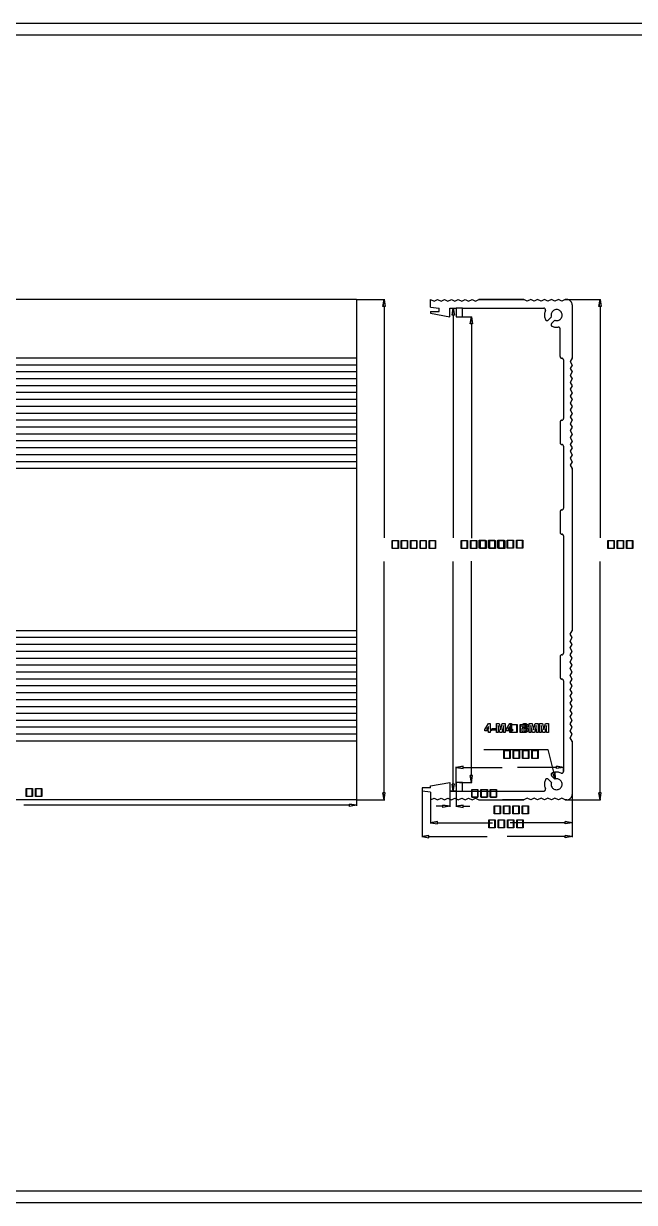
# Model space of a CAD drawing. Extents: x 0 to 27, y 0 to 13.2.
# Drawn here: x 6.7 to 13.53, y 0 to 13.18 of the extents above; entities that cross this region are included whole.
import ezdxf

# ---------------------------------------------------------------- set-up
doc = ezdxf.new("R2010")
doc.units = 0
doc.header["$MEASUREMENT"] = 0
doc.linetypes.add('AUSGEZOGEN', pattern=[0])
doc.layers.get('0').update_dxf_attribs({"linetype": 'AUSGEZOGEN'})

msp = doc.modelspace()

# ---------------------------------------------------------------- linework, layer by layer
for points in [[(0, 0), (26.986, 0), (26.986, 0), (26.986, 13.181), (26.986, 13.181), (0, 13.181), (0, 0)], [(0.268, 0.129), (26.718, 0.129), (26.718, 0.129), (26.718, 13.051), (26.718, 13.051), (0.268, 13.051), (0.268, 13.051), (0.268, 0.129)], [(10.418, 10.095), (2.704, 10.095)], [(10.418, 10.095), (10.418, 4.502)], [(10.42, 10.095), (10.735, 10.095)], [(10.715, 10.018), (10.728, 10.095), (10.715, 10.018), (10.728, 10.095), (10.728, 10.095), (10.715, 10.018), (10.728, 10.095), (10.741, 10.018), (10.715, 10.018)], [(10.728, 10.018), (10.728, 7.432)], [(11.248, 10.01), (11.248, 10.095)], [(11.248, 10.095), (11.287, 10.076), (11.287, 10.076), (11.326, 10.095), (11.326, 10.095), (11.364, 10.076)], [(11.364, 10.076), (11.403, 10.095), (11.403, 10.095), (11.441, 10.076)], [(11.403, 10.095), (11.441, 10.076), (11.441, 10.076), (11.48, 10.095)], [(11.48, 10.095), (11.518, 10.076)], [(11.518, 10.076), (11.557, 10.095), (11.557, 10.095), (11.596, 10.076)], [(11.557, 10.095), (11.596, 10.076), (11.596, 10.076), (11.634, 10.095)], [(11.634, 10.095), (11.673, 10.076)], [(11.673, 10.076), (11.711, 10.095), (11.711, 10.095), (11.75, 10.076)], [(11.711, 10.095), (11.75, 10.076), (11.75, 10.076), (11.788, 10.095)], [(11.788, 10.095), (12.29, 10.095)], [(12.29, 10.095), (11.788, 10.095)], [(11.788, 10.095), (12.29, 10.095)], [(12.367, 10.095), (12.328, 10.076), (12.328, 10.076), (12.29, 10.095)], [(12.521, 10.095), (12.483, 10.076), (12.483, 10.076), (12.444, 10.095), (12.444, 10.095), (12.406, 10.076), (12.406, 10.076), (12.367, 10.095), (12.367, 10.095), (12.328, 10.076)], [(12.676, 10.095), (12.637, 10.076), (12.637, 10.076), (12.598, 10.095), (12.598, 10.095), (12.56, 10.076), (12.56, 10.076), (12.521, 10.095), (12.521, 10.095), (12.483, 10.076)], [(12.753, 10.095), (12.714, 10.076), (12.714, 10.076), (12.676, 10.095), (12.676, 10.095), (12.637, 10.076)], [(12.753, 10.095), (12.772, 10.095)], [(12.772, 10.095), (12.753, 10.095)], [(12.753, 10.095), (12.772, 10.095)], [(12.765, 10.095), (13.149, 10.095)], [(12.83, 10.037), (12.829, 10.046), (12.827, 10.055), (12.823, 10.064), (12.819, 10.071), (12.813, 10.078), (12.806, 10.084), (12.799, 10.088), (12.79, 10.092), (12.781, 10.094), (12.772, 10.095)], [(12.83, 10.037), (12.83, 9.439)], [(13.13, 10.018), (13.143, 10.095), (13.13, 10.018), (13.143, 10.095), (13.143, 10.095), (13.13, 10.018), (13.143, 10.095), (13.155, 10.018), (13.13, 10.018)], [(13.143, 10.018), (13.143, 7.432)], [(11.248, 10.01), (11.345, 9.998)], [(11.248, 9.96), (11.345, 9.96), (11.345, 9.96), (11.345, 9.998)], [(11.248, 9.96), (11.248, 9.941), (11.248, 9.941), (11.463, 9.902)], [(11.463, 9.998), (11.533, 9.998)], [(11.463, 9.902), (11.463, 9.998)], [(11.488, 9.921), (11.501, 9.998), (11.488, 9.921), (11.501, 9.998), (11.501, 9.998), (11.488, 9.921), (11.501, 9.998), (11.514, 9.921), (11.488, 9.921)], [(11.5, 9.998), (11.508, 9.998)], [(11.501, 9.921), (11.501, 7.432)], [(11.533, 9.902), (11.603, 9.902), (11.603, 9.902), (11.603, 9.998), (11.603, 9.998), (11.533, 9.998), (11.533, 9.998), (11.533, 9.902)], [(11.57, 9.902), (11.71, 9.902)], [(11.603, 9.998), (12.513, 9.998)], [(11.691, 9.825), (11.704, 9.902), (11.691, 9.825), (11.704, 9.902), (11.704, 9.902), (11.691, 9.825), (11.704, 9.902), (11.716, 9.825), (11.691, 9.825)], [(12.531, 9.972), (12.532, 9.975), (12.532, 9.978), (12.532, 9.981), (12.532, 9.984), (12.531, 9.987), (12.53, 9.989), (12.528, 9.992), (12.526, 9.994), (12.523, 9.996), (12.52, 9.997), (12.52, 9.997), (12.52, 9.997), (12.519, 9.997), (12.518, 9.998), (12.518, 9.998), (12.517, 9.998), (12.516, 9.998), (12.515, 9.998), (12.515, 9.998), (12.514, 9.998), (12.513, 9.998)], [(12.531, 9.972), (12.528, 9.962), (12.525, 9.952), (12.523, 9.942), (12.522, 9.932), (12.521, 9.922), (12.522, 9.912), (12.523, 9.902), (12.525, 9.892), (12.527, 9.882), (12.531, 9.872)], [(12.598, 9.901), (12.562, 9.865)], [(12.636, 9.863), (12.646, 9.86), (12.656, 9.86), (12.665, 9.86), (12.674, 9.862), (12.683, 9.866), (12.691, 9.871), (12.699, 9.877), (12.705, 9.884), (12.711, 9.892), (12.715, 9.901), (12.715, 9.901), (12.717, 9.911), (12.718, 9.921), (12.717, 9.93), (12.715, 9.939), (12.712, 9.948), (12.707, 9.956), (12.701, 9.964), (12.694, 9.97), (12.686, 9.976), (12.676, 9.98), (12.676, 9.98), (12.667, 9.982), (12.657, 9.983), (12.647, 9.982), (12.638, 9.98), (12.629, 9.977), (12.621, 9.972), (12.614, 9.966), (12.607, 9.959), (12.602, 9.951), (12.598, 9.941), (12.598, 9.941), (12.597, 9.937), (12.596, 9.933), (12.595, 9.929), (12.595, 9.925), (12.595, 9.921), (12.595, 9.917), (12.595, 9.913), (12.596, 9.909), (12.597, 9.905), (12.598, 9.901)], [(11.704, 9.825), (11.704, 7.427)], [(12.531, 9.872), (12.532, 9.869), (12.534, 9.867), (12.536, 9.864), (12.538, 9.863), (12.541, 9.861), (12.544, 9.86), (12.547, 9.86), (12.55, 9.86), (12.553, 9.86), (12.556, 9.861), (12.556, 9.861), (12.556, 9.861), (12.557, 9.862), (12.558, 9.862), (12.558, 9.862), (12.559, 9.863), (12.56, 9.863), (12.56, 9.864), (12.561, 9.864), (12.562, 9.865), (12.562, 9.865)], [(12.6, 9.827), (12.598, 9.825), (12.597, 9.822), (12.596, 9.819), (12.595, 9.816), (12.595, 9.814), (12.595, 9.811), (12.596, 9.808), (12.597, 9.805), (12.598, 9.802), (12.6, 9.8), (12.6, 9.8), (12.601, 9.799), (12.601, 9.799), (12.602, 9.798), (12.603, 9.798), (12.603, 9.797), (12.604, 9.797), (12.605, 9.797), (12.605, 9.796), (12.606, 9.796), (12.607, 9.796)], [(12.636, 9.863), (12.6, 9.827)], [(12.607, 9.796), (12.613, 9.793), (12.62, 9.791), (12.626, 9.79), (12.633, 9.788), (12.639, 9.787), (12.646, 9.787), (12.653, 9.786), (12.66, 9.786), (12.666, 9.787), (12.673, 9.787)], [(12.695, 9.768), (12.695, 9.771), (12.694, 9.774), (12.693, 9.777), (12.691, 9.78), (12.689, 9.782), (12.687, 9.784), (12.684, 9.785), (12.682, 9.786), (12.679, 9.787), (12.676, 9.787), (12.676, 9.787), (12.675, 9.787), (12.675, 9.787), (12.675, 9.787), (12.675, 9.787), (12.674, 9.787), (12.674, 9.787), (12.674, 9.787), (12.674, 9.787), (12.673, 9.787), (12.673, 9.787)], [(12.695, 9.458), (12.695, 9.768)], [(10.418, 9.439), (2.704, 9.439)], [(10.418, 9.362), (2.704, 9.362)], [(12.695, 9.458), (12.695, 9.455), (12.696, 9.452), (12.697, 9.45), (12.699, 9.447), (12.7, 9.445), (12.703, 9.443), (12.705, 9.441), (12.708, 9.44), (12.711, 9.439), (12.714, 9.439)], [(12.733, 9.42), (12.733, 9.423), (12.732, 9.426), (12.731, 9.429), (12.73, 9.431), (12.728, 9.433), (12.725, 9.435), (12.723, 9.437), (12.72, 9.438), (12.717, 9.439), (12.714, 9.439)], [(12.714, 9.439), (12.714, 9.439)], [(12.733, 9.42), (12.733, 8.764)], [(12.83, 9.439), (12.81, 9.401), (12.81, 9.401), (12.83, 9.362), (12.83, 9.362), (12.81, 9.323), (12.81, 9.323), (12.83, 9.285), (12.83, 9.285), (12.81, 9.246), (12.81, 9.246), (12.83, 9.208), (12.83, 9.208), (12.81, 9.169), (12.81, 9.169), (12.83, 9.131), (12.83, 9.131), (12.81, 9.092), (12.81, 9.092), (12.83, 9.053), (12.83, 9.053), (12.81, 9.015), (12.81, 9.015), (12.83, 8.976), (12.83, 8.976), (12.81, 8.938), (12.81, 8.938), (12.83, 8.899)], [(12.824, 9.439), (12.83, 9.439)], [(12.824, 9.362), (12.83, 9.362)], [(10.418, 9.285), (2.704, 9.285)], [(12.824, 9.285), (12.83, 9.285)], [(10.418, 9.208), (2.704, 9.208)], [(10.418, 9.131), (2.704, 9.131)], [(12.824, 9.208), (12.83, 9.208)], [(12.824, 9.131), (12.83, 9.131)], [(10.418, 9.054), (2.704, 9.054)], [(10.418, 8.977), (2.704, 8.977)], [(12.824, 9.054), (12.83, 9.054)], [(12.824, 8.977), (12.83, 8.977)], [(10.418, 8.899), (2.704, 8.899)], [(12.83, 8.899), (12.81, 8.861), (12.81, 8.861), (12.83, 8.822), (12.83, 8.822), (12.81, 8.783), (12.81, 8.783), (12.83, 8.745), (12.83, 8.745), (12.81, 8.706), (12.81, 8.706), (12.83, 8.668), (12.83, 8.668), (12.81, 8.629), (12.81, 8.629), (12.83, 8.591), (12.83, 8.591), (12.81, 8.552), (12.81, 8.552), (12.83, 8.513), (12.83, 8.513), (12.81, 8.475), (12.81, 8.475), (12.83, 8.436), (12.83, 8.436), (12.81, 8.398), (12.81, 8.398), (12.83, 8.359), (12.83, 8.359), (12.81, 8.321), (12.81, 8.321), (12.83, 8.282), (12.83, 8.282), (12.81, 8.243), (12.81, 8.243), (12.83, 8.205)], [(12.824, 8.899), (12.83, 8.899)], [(10.418, 8.822), (2.704, 8.822)], [(10.418, 8.745), (2.704, 8.745)], [(12.714, 8.745), (12.711, 8.745), (12.708, 8.744), (12.705, 8.743), (12.703, 8.741), (12.7, 8.739), (12.699, 8.737), (12.697, 8.734), (12.696, 8.732), (12.695, 8.729), (12.695, 8.726)], [(12.695, 8.726), (12.695, 8.494)], [(12.714, 8.745), (12.717, 8.745), (12.72, 8.746), (12.723, 8.747), (12.725, 8.749), (12.728, 8.751), (12.73, 8.753), (12.731, 8.755), (12.732, 8.758), (12.733, 8.761), (12.733, 8.764)], [(12.714, 8.745), (12.714, 8.745)], [(12.824, 8.822), (12.83, 8.822)], [(12.824, 8.745), (12.829, 8.745)], [(10.418, 8.669), (2.704, 8.669)], [(10.418, 8.591), (2.704, 8.591)], [(12.824, 8.669), (12.829, 8.669)], [(12.824, 8.591), (12.83, 8.591)], [(10.418, 8.514), (2.704, 8.514)], [(10.418, 8.437), (2.704, 8.437)], [(12.695, 8.494), (12.695, 8.491), (12.696, 8.488), (12.697, 8.485), (12.699, 8.483), (12.7, 8.481), (12.703, 8.479), (12.705, 8.477), (12.708, 8.476), (12.711, 8.475), (12.714, 8.475)], [(12.733, 8.456), (12.733, 8.459), (12.732, 8.462), (12.731, 8.464), (12.73, 8.467), (12.728, 8.469), (12.725, 8.471), (12.723, 8.473), (12.72, 8.474), (12.717, 8.475), (12.714, 8.475)], [(12.714, 8.475), (12.714, 8.475)], [(12.733, 8.456), (12.733, 7.761)], [(12.824, 8.514), (12.83, 8.514)], [(12.824, 8.437), (12.83, 8.437)], [(10.418, 8.359), (2.704, 8.359)], [(12.824, 8.359), (12.83, 8.359)], [(10.418, 8.282), (2.704, 8.282)], [(10.418, 8.205), (2.704, 8.205)], [(12.824, 8.282), (12.83, 8.282)], [(12.824, 8.205), (12.83, 8.205)], [(12.83, 8.205), (12.83, 6.392)], [(12.714, 7.742), (12.711, 7.742), (12.708, 7.741), (12.705, 7.74), (12.703, 7.738), (12.7, 7.736), (12.699, 7.734), (12.697, 7.732), (12.696, 7.729), (12.695, 7.726), (12.695, 7.723)], [(12.695, 7.723), (12.695, 7.491)], [(12.714, 7.742), (12.717, 7.742), (12.72, 7.743), (12.723, 7.744), (12.725, 7.746), (12.728, 7.748), (12.73, 7.75), (12.731, 7.752), (12.732, 7.755), (12.733, 7.758), (12.733, 7.761)], [(12.714, 7.742), (12.714, 7.742)], [(10.816, 7.312), (10.816, 7.4), (10.816, 7.4), (10.887, 7.4), (10.887, 7.4), (10.887, 7.312), (10.887, 7.312), (10.816, 7.312)], [(10.819, 7.315), (10.884, 7.315), (10.884, 7.315), (10.884, 7.397), (10.884, 7.397), (10.819, 7.397), (10.819, 7.397), (10.819, 7.315)], [(10.92, 7.312), (10.92, 7.4), (10.92, 7.4), (10.991, 7.4), (10.991, 7.4), (10.991, 7.312), (10.991, 7.312), (10.92, 7.312)], [(10.923, 7.315), (10.988, 7.315), (10.988, 7.315), (10.988, 7.397), (10.988, 7.397), (10.923, 7.397), (10.923, 7.397), (10.923, 7.315)], [(11.024, 7.312), (11.024, 7.4), (11.024, 7.4), (11.095, 7.4), (11.095, 7.4), (11.095, 7.312), (11.095, 7.312), (11.024, 7.312)], [(11.027, 7.315), (11.092, 7.315), (11.092, 7.315), (11.092, 7.397), (11.092, 7.397), (11.027, 7.397), (11.027, 7.397), (11.027, 7.315)], [(11.129, 7.312), (11.129, 7.4), (11.129, 7.4), (11.199, 7.4), (11.199, 7.4), (11.199, 7.312), (11.199, 7.312), (11.129, 7.312)], [(11.131, 7.315), (11.197, 7.315), (11.197, 7.315), (11.197, 7.397), (11.197, 7.397), (11.131, 7.397), (11.131, 7.397), (11.131, 7.315)], [(11.233, 7.312), (11.233, 7.4), (11.233, 7.4), (11.304, 7.4), (11.304, 7.4), (11.304, 7.312), (11.304, 7.312), (11.233, 7.312)], [(11.236, 7.315), (11.301, 7.315), (11.301, 7.315), (11.301, 7.397), (11.301, 7.397), (11.236, 7.397), (11.236, 7.397), (11.236, 7.315)], [(11.589, 7.312), (11.589, 7.4), (11.589, 7.4), (11.66, 7.4), (11.66, 7.4), (11.66, 7.312), (11.66, 7.312), (11.589, 7.312)], [(11.592, 7.315), (11.658, 7.315), (11.658, 7.315), (11.658, 7.397), (11.658, 7.397), (11.592, 7.397), (11.592, 7.397), (11.592, 7.315)], [(11.694, 7.312), (11.694, 7.4), (11.694, 7.4), (11.764, 7.4), (11.764, 7.4), (11.764, 7.312), (11.764, 7.312), (11.694, 7.312)], [(11.696, 7.315), (11.762, 7.315), (11.762, 7.315), (11.762, 7.397), (11.762, 7.397), (11.696, 7.397), (11.696, 7.397), (11.696, 7.315)], [(11.792, 7.317), (11.792, 7.405), (11.792, 7.405), (11.863, 7.405), (11.863, 7.405), (11.863, 7.317), (11.863, 7.317), (11.792, 7.317)], [(11.795, 7.32), (11.86, 7.32), (11.86, 7.32), (11.86, 7.402), (11.86, 7.402), (11.795, 7.402), (11.795, 7.402), (11.795, 7.32)], [(11.798, 7.312), (11.798, 7.4), (11.798, 7.4), (11.869, 7.4), (11.869, 7.4), (11.869, 7.312), (11.869, 7.312), (11.798, 7.312)], [(11.801, 7.315), (11.866, 7.315), (11.866, 7.315), (11.866, 7.397), (11.866, 7.397), (11.801, 7.397), (11.801, 7.397), (11.801, 7.315)], [(11.896, 7.317), (11.896, 7.405), (11.896, 7.405), (11.967, 7.405), (11.967, 7.405), (11.967, 7.317), (11.967, 7.317), (11.896, 7.317)], [(11.899, 7.32), (11.964, 7.32), (11.964, 7.32), (11.964, 7.402), (11.964, 7.402), (11.899, 7.402), (11.899, 7.402), (11.899, 7.32)], [(11.902, 7.312), (11.902, 7.4), (11.902, 7.4), (11.973, 7.4), (11.973, 7.4), (11.973, 7.312), (11.973, 7.312), (11.902, 7.312)], [(11.905, 7.315), (11.97, 7.315), (11.97, 7.315), (11.97, 7.397), (11.97, 7.397), (11.905, 7.397), (11.905, 7.397), (11.905, 7.315)], [(12, 7.317), (12, 7.405), (12, 7.405), (12.071, 7.405), (12.071, 7.405), (12.071, 7.317), (12.071, 7.317), (12, 7.317)], [(12.003, 7.32), (12.068, 7.32), (12.068, 7.32), (12.068, 7.402), (12.068, 7.402), (12.003, 7.402), (12.003, 7.402), (12.003, 7.32)], [(12.006, 7.312), (12.006, 7.4), (12.006, 7.4), (12.077, 7.4), (12.077, 7.4), (12.077, 7.312), (12.077, 7.312), (12.006, 7.312)], [(12.009, 7.315), (12.074, 7.315), (12.074, 7.315), (12.074, 7.397), (12.074, 7.397), (12.009, 7.397), (12.009, 7.397), (12.009, 7.315)], [(12.104, 7.317), (12.104, 7.405), (12.104, 7.405), (12.175, 7.405), (12.175, 7.405), (12.175, 7.317), (12.175, 7.317), (12.104, 7.317)], [(12.107, 7.32), (12.172, 7.32), (12.172, 7.32), (12.172, 7.402), (12.172, 7.402), (12.107, 7.402), (12.107, 7.402), (12.107, 7.32)], [(12.209, 7.317), (12.209, 7.405), (12.209, 7.405), (12.279, 7.405), (12.279, 7.405), (12.279, 7.317), (12.279, 7.317), (12.209, 7.317)], [(12.211, 7.32), (12.277, 7.32), (12.277, 7.32), (12.277, 7.402), (12.277, 7.402), (12.211, 7.402), (12.211, 7.402), (12.211, 7.32)], [(12.695, 7.491), (12.695, 7.488), (12.696, 7.485), (12.697, 7.483), (12.699, 7.48), (12.7, 7.478), (12.703, 7.476), (12.705, 7.474), (12.708, 7.473), (12.711, 7.472), (12.714, 7.472)], [(12.733, 7.453), (12.733, 7.456), (12.732, 7.459), (12.731, 7.462), (12.73, 7.464), (12.728, 7.466), (12.725, 7.468), (12.723, 7.47), (12.72, 7.471), (12.717, 7.472), (12.714, 7.472)], [(12.714, 7.472), (12.714, 7.472)], [(12.733, 7.453), (12.733, 6.141)], [(13.231, 7.312), (13.231, 7.4), (13.231, 7.4), (13.302, 7.4), (13.302, 7.4), (13.302, 7.312), (13.302, 7.312), (13.231, 7.312)], [(13.234, 7.315), (13.299, 7.315), (13.299, 7.315), (13.299, 7.397), (13.299, 7.397), (13.234, 7.397), (13.234, 7.397), (13.234, 7.315)], [(13.335, 7.312), (13.335, 7.4), (13.335, 7.4), (13.406, 7.4), (13.406, 7.4), (13.406, 7.312), (13.406, 7.312), (13.335, 7.312)], [(13.338, 7.315), (13.403, 7.315), (13.403, 7.315), (13.403, 7.397), (13.403, 7.397), (13.338, 7.397), (13.338, 7.397), (13.338, 7.315)], [(13.439, 7.312), (13.439, 7.4), (13.439, 7.4), (13.51, 7.4), (13.51, 7.4), (13.51, 7.312), (13.51, 7.312), (13.439, 7.312)], [(13.442, 7.315), (13.507, 7.315), (13.507, 7.315), (13.507, 7.397), (13.507, 7.397), (13.442, 7.397), (13.442, 7.397), (13.442, 7.315)], [(10.728, 4.579), (10.728, 7.165)], [(11.501, 4.676), (11.501, 7.165)], [(11.704, 4.772), (11.704, 7.17)], [(13.143, 4.579), (13.143, 7.165)], [(10.418, 6.392), (2.704, 6.392)], [(12.83, 5.698), (12.81, 5.736), (12.81, 5.736), (12.83, 5.775), (12.83, 5.775), (12.81, 5.814), (12.81, 5.814), (12.83, 5.852), (12.83, 5.852), (12.81, 5.891), (12.81, 5.891), (12.83, 5.929), (12.83, 5.929), (12.81, 5.968), (12.81, 5.968), (12.83, 6.006), (12.83, 6.006), (12.81, 6.045), (12.81, 6.045), (12.83, 6.084), (12.83, 6.084), (12.81, 6.122), (12.81, 6.122), (12.83, 6.161), (12.83, 6.161), (12.81, 6.199), (12.81, 6.199), (12.83, 6.238), (12.83, 6.238), (12.81, 6.276), (12.81, 6.276), (12.83, 6.315), (12.83, 6.315), (12.81, 6.354), (12.81, 6.354), (12.83, 6.392)], [(12.824, 6.392), (12.83, 6.392)], [(10.418, 6.315), (2.704, 6.315)], [(10.418, 6.238), (2.704, 6.238)], [(12.824, 6.315), (12.83, 6.315)], [(12.824, 6.238), (12.83, 6.238)], [(10.418, 6.16), (2.704, 6.16)], [(10.418, 6.083), (2.704, 6.083)], [(12.714, 6.122), (12.711, 6.122), (12.708, 6.121), (12.705, 6.12), (12.703, 6.118), (12.7, 6.116), (12.699, 6.114), (12.697, 6.112), (12.696, 6.109), (12.695, 6.106), (12.695, 6.103)], [(12.695, 6.103), (12.695, 5.871)], [(12.714, 6.122), (12.717, 6.122), (12.72, 6.123), (12.723, 6.124), (12.725, 6.126), (12.728, 6.128), (12.73, 6.13), (12.731, 6.133), (12.732, 6.135), (12.733, 6.138), (12.733, 6.141)], [(12.714, 6.122), (12.714, 6.122)], [(12.824, 6.16), (12.83, 6.16)], [(12.824, 6.083), (12.83, 6.083)], [(10.418, 6.006), (2.704, 6.006)], [(12.824, 6.006), (12.83, 6.006)], [(10.418, 5.928), (2.704, 5.928)], [(10.418, 5.852), (2.704, 5.852)], [(12.695, 5.871), (12.695, 5.868), (12.696, 5.865), (12.697, 5.863), (12.699, 5.86), (12.7, 5.858), (12.703, 5.856), (12.705, 5.854), (12.708, 5.853), (12.711, 5.852), (12.714, 5.852)], [(12.733, 5.833), (12.733, 5.836), (12.732, 5.839), (12.731, 5.842), (12.73, 5.844), (12.728, 5.846), (12.725, 5.848), (12.723, 5.85), (12.72, 5.851), (12.717, 5.852), (12.714, 5.852)], [(12.714, 5.852), (12.714, 5.852)], [(12.733, 5.833), (12.733, 4.819)], [(12.824, 5.928), (12.829, 5.928)], [(12.824, 5.852), (12.829, 5.852)], [(10.418, 5.775), (2.704, 5.775)], [(10.418, 5.698), (2.704, 5.698)], [(12.83, 5.158), (12.81, 5.196), (12.81, 5.196), (12.83, 5.235), (12.83, 5.235), (12.81, 5.274), (12.81, 5.274), (12.83, 5.312), (12.83, 5.312), (12.81, 5.351), (12.81, 5.351), (12.83, 5.389), (12.83, 5.389), (12.81, 5.428), (12.81, 5.428), (12.83, 5.466), (12.83, 5.466), (12.81, 5.505), (12.81, 5.505), (12.83, 5.544), (12.83, 5.544), (12.81, 5.582), (12.81, 5.582), (12.83, 5.621), (12.83, 5.621), (12.81, 5.659), (12.81, 5.659), (12.83, 5.698)], [(12.824, 5.775), (12.83, 5.775)], [(12.824, 5.698), (12.83, 5.698)], [(10.418, 5.62), (2.704, 5.62)], [(10.418, 5.543), (2.704, 5.543)], [(12.824, 5.62), (12.83, 5.62)], [(12.824, 5.543), (12.83, 5.543)], [(10.418, 5.466), (2.704, 5.466)], [(12.824, 5.466), (12.83, 5.466)], [(10.418, 5.389), (2.704, 5.389)], [(10.418, 5.312), (2.704, 5.312)], [(11.894, 5.255), (11.894, 5.274), (11.894, 5.274), (11.854, 5.274), (11.854, 5.274), (11.854, 5.289), (11.854, 5.289), (11.896, 5.353), (11.896, 5.353), (11.914, 5.353), (11.914, 5.353), (11.914, 5.291), (11.914, 5.291), (11.926, 5.291), (11.926, 5.291), (11.926, 5.274), (11.926, 5.274), (11.914, 5.274), (11.914, 5.274), (11.914, 5.255), (11.914, 5.255), (11.894, 5.255)], [(11.894, 5.291), (11.894, 5.323), (11.894, 5.323), (11.872, 5.291), (11.872, 5.291), (11.894, 5.291)], [(11.936, 5.281), (11.936, 5.298), (11.936, 5.298), (11.973, 5.298), (11.973, 5.298), (11.973, 5.281), (11.973, 5.281), (11.936, 5.281)], [(11.983, 5.255), (11.983, 5.355), (11.983, 5.355), (12.015, 5.355), (12.015, 5.355), (12.032, 5.285), (12.032, 5.285), (12.048, 5.355), (12.048, 5.355), (12.082, 5.355), (12.082, 5.355), (12.082, 5.255), (12.082, 5.255), (12.062, 5.255), (12.062, 5.255), (12.061, 5.332), (12.061, 5.332), (12.043, 5.255), (12.043, 5.255), (12.021, 5.255), (12.021, 5.255), (12.002, 5.332), (12.002, 5.332), (12.002, 5.255), (12.002, 5.255), (11.983, 5.255)], [(12.133, 5.255), (12.133, 5.274), (12.133, 5.274), (12.093, 5.274), (12.093, 5.274), (12.093, 5.289), (12.093, 5.289), (12.134, 5.353), (12.134, 5.353), (12.152, 5.353), (12.152, 5.353), (12.152, 5.291), (12.152, 5.291), (12.165, 5.291), (12.165, 5.291), (12.165, 5.274), (12.165, 5.274), (12.152, 5.274), (12.152, 5.274), (12.152, 5.255), (12.152, 5.255), (12.133, 5.255)], [(12.133, 5.291), (12.133, 5.323), (12.133, 5.323), (12.111, 5.291), (12.111, 5.291), (12.133, 5.291)], [(12.143, 5.255), (12.143, 5.342), (12.143, 5.342), (12.214, 5.342), (12.214, 5.342), (12.214, 5.255), (12.214, 5.255), (12.143, 5.255)], [(12.146, 5.257), (12.211, 5.257), (12.211, 5.257), (12.211, 5.339), (12.211, 5.339), (12.146, 5.339), (12.146, 5.339), (12.146, 5.257)], [(12.248, 5.255), (12.248, 5.342), (12.248, 5.342), (12.318, 5.342), (12.318, 5.342), (12.318, 5.255), (12.318, 5.255), (12.248, 5.255)], [(12.25, 5.257), (12.316, 5.257), (12.316, 5.257), (12.316, 5.339), (12.316, 5.339), (12.25, 5.339), (12.25, 5.339), (12.25, 5.257)], [(12.287, 5.307), (12.286, 5.308), (12.286, 5.308), (12.285, 5.309), (12.285, 5.309), (12.284, 5.309), (12.284, 5.309), (12.283, 5.31), (12.283, 5.31), (12.282, 5.31), (12.282, 5.31), (12.281, 5.311), (12.281, 5.311), (12.28, 5.311), (12.28, 5.311), (12.279, 5.312), (12.279, 5.312), (12.279, 5.313), (12.279, 5.313), (12.278, 5.313), (12.278, 5.313), (12.277, 5.314), (12.277, 5.314), (12.277, 5.315), (12.277, 5.315), (12.276, 5.315), (12.276, 5.315), (12.275, 5.316), (12.275, 5.316), (12.275, 5.316), (12.275, 5.316), (12.274, 5.317), (12.274, 5.317), (12.274, 5.318), (12.274, 5.318), (12.274, 5.318), (12.274, 5.318), (12.273, 5.319), (12.273, 5.319), (12.273, 5.319), (12.273, 5.319), (12.273, 5.32), (12.273, 5.32), (12.273, 5.321), (12.273, 5.321), (12.272, 5.321), (12.272, 5.321), (12.272, 5.322), (12.272, 5.322), (12.272, 5.323), (12.272, 5.323), (12.272, 5.323), (12.272, 5.323), (12.272, 5.324), (12.272, 5.324), (12.272, 5.325), (12.272, 5.325), (12.272, 5.326), (12.272, 5.326), (12.272, 5.327), (12.272, 5.327), (12.271, 5.327), (12.271, 5.327), (12.271, 5.328), (12.271, 5.328), (12.271, 5.33), (12.271, 5.33), (12.272, 5.331), (12.272, 5.331), (12.272, 5.332), (12.272, 5.332), (12.272, 5.334), (12.272, 5.334), (12.272, 5.335), (12.272, 5.335), (12.272, 5.336), (12.272, 5.336), (12.273, 5.337), (12.273, 5.337), (12.273, 5.338), (12.273, 5.338), (12.274, 5.339), (12.274, 5.339), (12.274, 5.341), (12.274, 5.341), (12.275, 5.342), (12.275, 5.342), (12.275, 5.343), (12.275, 5.343), (12.276, 5.344), (12.276, 5.344), (12.277, 5.345), (12.277, 5.345), (12.278, 5.345), (12.278, 5.345), (12.278, 5.346), (12.278, 5.346), (12.279, 5.347), (12.279, 5.347), (12.281, 5.348), (12.281, 5.348), (12.282, 5.349), (12.282, 5.349), (12.283, 5.35), (12.283, 5.35), (12.284, 5.351), (12.284, 5.351), (12.286, 5.351), (12.286, 5.351), (12.287, 5.352), (12.287, 5.352), (12.288, 5.353), (12.288, 5.353), (12.29, 5.353), (12.29, 5.353), (12.292, 5.354), (12.292, 5.354), (12.293, 5.354), (12.293, 5.354), (12.295, 5.354), (12.295, 5.354), (12.297, 5.354), (12.297, 5.354), (12.298, 5.355), (12.298, 5.355), (12.3, 5.355), (12.3, 5.355), (12.302, 5.355), (12.302, 5.355), (12.304, 5.355), (12.304, 5.355), (12.306, 5.355), (12.306, 5.355), (12.308, 5.354), (12.308, 5.354), (12.309, 5.354), (12.309, 5.354), (12.311, 5.354), (12.311, 5.354), (12.313, 5.354), (12.313, 5.354), (12.314, 5.353), (12.314, 5.353), (12.316, 5.353), (12.316, 5.353), (12.317, 5.352), (12.317, 5.352), (12.318, 5.351), (12.318, 5.351), (12.32, 5.351), (12.32, 5.351), (12.321, 5.35), (12.321, 5.35), (12.322, 5.349), (12.322, 5.349), (12.323, 5.348), (12.323, 5.348), (12.325, 5.347), (12.325, 5.347), (12.326, 5.346), (12.326, 5.346), (12.327, 5.345), (12.327, 5.345), (12.328, 5.345), (12.328, 5.345), (12.328, 5.344), (12.328, 5.344), (12.329, 5.343), (12.329, 5.343), (12.33, 5.342), (12.33, 5.342), (12.331, 5.341), (12.331, 5.341), (12.331, 5.339), (12.331, 5.339), (12.332, 5.338), (12.332, 5.338), (12.332, 5.337), (12.332, 5.337), (12.333, 5.336), (12.333, 5.336), (12.333, 5.335), (12.333, 5.335), (12.333, 5.334), (12.333, 5.334), (12.334, 5.332), (12.334, 5.332), (12.334, 5.331), (12.334, 5.331), (12.334, 5.33), (12.334, 5.33), (12.334, 5.328), (12.334, 5.328), (12.334, 5.327), (12.334, 5.327), (12.334, 5.327), (12.334, 5.327), (12.334, 5.326), (12.334, 5.326), (12.334, 5.325), (12.334, 5.325), (12.334, 5.324), (12.334, 5.324), (12.333, 5.323), (12.333, 5.323), (12.333, 5.322), (12.333, 5.322), (12.333, 5.322), (12.333, 5.322), (12.333, 5.321), (12.333, 5.321), (12.332, 5.32), (12.332, 5.32), (12.332, 5.319), (12.332, 5.319), (12.332, 5.319), (12.332, 5.319), (12.331, 5.318), (12.331, 5.318), (12.331, 5.317), (12.331, 5.317), (12.33, 5.316), (12.33, 5.316), (12.33, 5.316), (12.33, 5.316), (12.329, 5.315), (12.329, 5.315), (12.329, 5.314), (12.329, 5.314), (12.328, 5.314), (12.328, 5.314), (12.327, 5.313), (12.327, 5.313), (12.327, 5.313), (12.327, 5.313), (12.326, 5.312), (12.326, 5.312), (12.325, 5.311), (12.325, 5.311), (12.325, 5.311), (12.325, 5.311), (12.324, 5.31), (12.324, 5.31), (12.323, 5.31), (12.323, 5.31), (12.322, 5.309), (12.322, 5.309), (12.321, 5.309), (12.321, 5.309), (12.32, 5.309), (12.32, 5.309), (12.319, 5.308), (12.319, 5.308), (12.318, 5.308), (12.318, 5.308), (12.317, 5.307), (12.317, 5.307), (12.318, 5.307), (12.318, 5.307), (12.319, 5.307), (12.319, 5.307), (12.32, 5.306), (12.32, 5.306), (12.321, 5.306), (12.321, 5.306), (12.322, 5.305), (12.322, 5.305), (12.323, 5.305), (12.323, 5.305), (12.324, 5.304), (12.324, 5.304), (12.325, 5.304), (12.325, 5.304), (12.325, 5.303), (12.325, 5.303), (12.326, 5.302), (12.326, 5.302), (12.327, 5.302), (12.327, 5.302), (12.327, 5.301), (12.327, 5.301), (12.328, 5.3), (12.328, 5.3), (12.329, 5.299), (12.329, 5.299), (12.329, 5.299), (12.329, 5.299), (12.33, 5.298), (12.33, 5.298), (12.33, 5.297), (12.33, 5.297), (12.331, 5.296), (12.331, 5.296), (12.332, 5.296), (12.332, 5.296), (12.332, 5.295), (12.332, 5.295), (12.333, 5.294), (12.333, 5.294), (12.333, 5.293), (12.333, 5.293), (12.334, 5.292), (12.334, 5.292), (12.334, 5.291), (12.334, 5.291), (12.334, 5.291), (12.334, 5.291), (12.335, 5.29), (12.335, 5.29), (12.335, 5.289), (12.335, 5.289), (12.335, 5.288), (12.335, 5.288), (12.335, 5.287), (12.335, 5.287), (12.335, 5.286), (12.335, 5.286), (12.335, 5.285), (12.335, 5.285), (12.335, 5.284), (12.335, 5.284), (12.335, 5.282), (12.335, 5.282), (12.335, 5.28), (12.335, 5.28), (12.335, 5.279), (12.335, 5.279), (12.335, 5.277), (12.335, 5.277), (12.334, 5.276), (12.334, 5.276), (12.334, 5.274), (12.334, 5.274), (12.333, 5.273), (12.333, 5.273), (12.333, 5.271), (12.333, 5.271), (12.332, 5.27), (12.332, 5.27), (12.332, 5.269), (12.332, 5.269), (12.331, 5.267), (12.331, 5.267), (12.33, 5.266), (12.33, 5.266), (12.329, 5.265), (12.329, 5.265), (12.328, 5.264), (12.328, 5.264), (12.327, 5.263), (12.327, 5.263), (12.326, 5.262), (12.326, 5.262), (12.325, 5.261), (12.325, 5.261), (12.323, 5.26), (12.323, 5.26), (12.322, 5.259), (12.322, 5.259), (12.321, 5.258), (12.321, 5.258), (12.32, 5.257), (12.32, 5.257), (12.318, 5.257), (12.318, 5.257), (12.317, 5.256), (12.317, 5.256), (12.316, 5.255), (12.316, 5.255), (12.314, 5.255), (12.314, 5.255), (12.313, 5.254), (12.313, 5.254), (12.311, 5.254), (12.311, 5.254), (12.309, 5.254), (12.309, 5.254), (12.308, 5.254), (12.308, 5.254), (12.306, 5.253), (12.306, 5.253), (12.304, 5.253), (12.304, 5.253), (12.302, 5.253), (12.302, 5.253), (12.3, 5.253), (12.3, 5.253), (12.299, 5.253), (12.299, 5.253), (12.297, 5.254), (12.297, 5.254), (12.296, 5.254), (12.296, 5.254), (12.294, 5.254), (12.294, 5.254), (12.293, 5.254), (12.293, 5.254), (12.292, 5.255), (12.292, 5.255), (12.29, 5.255), (12.29, 5.255), (12.289, 5.256), (12.289, 5.256), (12.287, 5.256), (12.287, 5.256), (12.286, 5.257), (12.286, 5.257), (12.285, 5.257), (12.285, 5.257), (12.284, 5.258), (12.284, 5.258), (12.282, 5.259), (12.282, 5.259), (12.281, 5.259), (12.281, 5.259), (12.28, 5.26), (12.28, 5.26), (12.279, 5.261), (12.279, 5.261), (12.278, 5.262), (12.278, 5.262), (12.276, 5.264), (12.276, 5.264), (12.276, 5.265), (12.276, 5.265), (12.275, 5.266), (12.275, 5.266), (12.274, 5.267), (12.274, 5.267), (12.273, 5.269), (12.273, 5.269), (12.273, 5.27), (12.273, 5.27), (12.272, 5.271), (12.272, 5.271), (12.271, 5.273), (12.271, 5.273), (12.271, 5.274), (12.271, 5.274), (12.271, 5.276), (12.271, 5.276), (12.27, 5.277), (12.27, 5.277), (12.27, 5.279), (12.27, 5.279), (12.27, 5.281), (12.27, 5.281), (12.27, 5.282), (12.27, 5.282), (12.27, 5.284), (12.27, 5.284), (12.27, 5.285), (12.27, 5.285), (12.27, 5.286), (12.27, 5.286), (12.27, 5.287), (12.27, 5.287), (12.27, 5.288), (12.27, 5.288), (12.27, 5.289), (12.27, 5.289), (12.271, 5.289), (12.271, 5.289), (12.271, 5.29), (12.271, 5.29), (12.271, 5.291), (12.271, 5.291), (12.271, 5.292), (12.271, 5.292), (12.271, 5.293), (12.271, 5.293), (12.272, 5.294), (12.272, 5.294), (12.272, 5.295), (12.272, 5.295), (12.272, 5.296), (12.272, 5.296), (12.273, 5.297), (12.273, 5.297), (12.273, 5.298), (12.273, 5.298), (12.273, 5.299), (12.273, 5.299), (12.274, 5.299), (12.274, 5.299), (12.275, 5.3), (12.275, 5.3), (12.275, 5.301), (12.275, 5.301), (12.276, 5.302), (12.276, 5.302), (12.277, 5.302), (12.277, 5.302), (12.278, 5.303), (12.278, 5.303), (12.278, 5.304), (12.278, 5.304), (12.279, 5.304), (12.279, 5.304), (12.28, 5.305), (12.28, 5.305), (12.281, 5.305), (12.281, 5.305), (12.282, 5.306), (12.282, 5.306), (12.283, 5.306), (12.283, 5.306), (12.284, 5.307), (12.284, 5.307), (12.286, 5.307), (12.286, 5.307), (12.287, 5.307), (12.287, 5.307), (12.287, 5.307)], [(12.29, 5.285), (12.29, 5.284), (12.29, 5.284), (12.29, 5.283), (12.29, 5.283), (12.29, 5.282), (12.29, 5.282), (12.29, 5.281), (12.29, 5.281), (12.29, 5.28), (12.29, 5.28), (12.29, 5.28), (12.29, 5.28), (12.29, 5.279), (12.29, 5.279), (12.29, 5.278), (12.29, 5.278), (12.29, 5.277), (12.29, 5.277), (12.291, 5.276), (12.291, 5.276), (12.291, 5.276), (12.291, 5.276), (12.291, 5.275), (12.291, 5.275), (12.291, 5.274), (12.291, 5.274), (12.292, 5.274), (12.292, 5.274), (12.292, 5.273), (12.292, 5.273), (12.292, 5.273), (12.292, 5.273), (12.293, 5.272), (12.293, 5.272), (12.293, 5.272), (12.293, 5.272), (12.294, 5.271), (12.294, 5.271), (12.294, 5.271), (12.294, 5.271), (12.295, 5.271), (12.295, 5.271), (12.296, 5.27), (12.296, 5.27), (12.296, 5.27), (12.296, 5.27), (12.297, 5.27), (12.297, 5.27), (12.297, 5.269), (12.297, 5.269), (12.298, 5.269), (12.298, 5.269), (12.299, 5.269), (12.299, 5.269), (12.299, 5.269), (12.299, 5.269), (12.3, 5.269), (12.3, 5.269), (12.301, 5.269), (12.301, 5.269), (12.301, 5.269), (12.301, 5.269), (12.302, 5.269), (12.302, 5.269), (12.303, 5.269), (12.303, 5.269), (12.303, 5.269), (12.303, 5.269), (12.304, 5.269), (12.304, 5.269), (12.305, 5.269), (12.305, 5.269), (12.305, 5.269), (12.305, 5.269), (12.306, 5.269), (12.306, 5.269), (12.307, 5.269), (12.307, 5.269), (12.307, 5.27), (12.307, 5.27), (12.308, 5.27), (12.308, 5.27), (12.308, 5.27), (12.308, 5.27), (12.309, 5.271), (12.309, 5.271), (12.31, 5.271), (12.31, 5.271), (12.31, 5.271), (12.31, 5.271), (12.311, 5.272), (12.311, 5.272), (12.311, 5.272), (12.311, 5.272), (12.312, 5.273), (12.312, 5.273), (12.312, 5.273), (12.312, 5.273), (12.313, 5.274), (12.313, 5.274), (12.313, 5.274), (12.313, 5.274), (12.314, 5.275), (12.314, 5.275), (12.314, 5.276), (12.314, 5.276), (12.314, 5.276), (12.314, 5.276), (12.315, 5.277), (12.315, 5.277), (12.315, 5.278), (12.315, 5.278), (12.315, 5.278), (12.315, 5.278), (12.315, 5.279), (12.315, 5.279), (12.316, 5.28), (12.316, 5.28), (12.316, 5.281), (12.316, 5.281), (12.316, 5.281), (12.316, 5.281), (12.316, 5.282), (12.316, 5.282), (12.316, 5.283), (12.316, 5.283), (12.316, 5.284), (12.316, 5.284), (12.316, 5.285), (12.316, 5.285), (12.316, 5.286), (12.316, 5.286), (12.316, 5.286), (12.316, 5.286), (12.316, 5.287), (12.316, 5.287), (12.316, 5.288), (12.316, 5.288), (12.315, 5.289), (12.315, 5.289), (12.315, 5.289), (12.315, 5.289), (12.315, 5.29), (12.315, 5.29), (12.315, 5.291), (12.315, 5.291), (12.314, 5.291), (12.314, 5.291), (12.314, 5.292), (12.314, 5.292), (12.314, 5.293), (12.314, 5.293), (12.313, 5.293), (12.313, 5.293), (12.313, 5.294), (12.313, 5.294), (12.312, 5.294), (12.312, 5.294), (12.312, 5.295), (12.312, 5.295), (12.311, 5.296), (12.311, 5.296), (12.311, 5.296), (12.311, 5.296), (12.31, 5.297), (12.31, 5.297), (12.31, 5.297), (12.31, 5.297), (12.309, 5.298), (12.309, 5.298), (12.308, 5.298), (12.308, 5.298), (12.308, 5.299), (12.308, 5.299), (12.307, 5.299), (12.307, 5.299), (12.307, 5.299), (12.307, 5.299), (12.306, 5.3), (12.306, 5.3), (12.305, 5.3), (12.305, 5.3), (12.305, 5.3), (12.305, 5.3), (12.304, 5.3), (12.304, 5.3), (12.303, 5.3), (12.303, 5.3), (12.303, 5.301), (12.303, 5.301), (12.302, 5.301), (12.302, 5.301), (12.301, 5.301), (12.301, 5.301), (12.3, 5.3), (12.3, 5.3), (12.3, 5.3), (12.3, 5.3), (12.299, 5.3), (12.299, 5.3), (12.298, 5.3), (12.298, 5.3), (12.297, 5.3), (12.297, 5.3), (12.297, 5.299), (12.297, 5.299), (12.296, 5.299), (12.296, 5.299), (12.296, 5.299), (12.296, 5.299), (12.295, 5.298), (12.295, 5.298), (12.294, 5.298), (12.294, 5.298), (12.294, 5.297), (12.294, 5.297), (12.293, 5.297), (12.293, 5.297), (12.293, 5.296), (12.293, 5.296), (12.293, 5.296), (12.293, 5.296), (12.292, 5.295), (12.292, 5.295), (12.292, 5.294), (12.292, 5.294), (12.292, 5.294), (12.292, 5.294), (12.291, 5.293), (12.291, 5.293), (12.291, 5.293), (12.291, 5.293), (12.291, 5.292), (12.291, 5.292), (12.291, 5.292), (12.291, 5.292), (12.29, 5.291), (12.29, 5.291), (12.29, 5.29), (12.29, 5.29), (12.29, 5.29), (12.29, 5.29), (12.29, 5.289), (12.29, 5.289), (12.29, 5.289), (12.29, 5.289), (12.29, 5.288), (12.29, 5.288), (12.29, 5.287), (12.29, 5.287), (12.29, 5.287), (12.29, 5.287), (12.29, 5.286), (12.29, 5.286), (12.29, 5.285), (12.29, 5.285), (12.29, 5.285)], [(12.291, 5.327), (12.291, 5.326), (12.291, 5.326), (12.291, 5.326), (12.291, 5.326), (12.291, 5.325), (12.291, 5.325), (12.291, 5.324), (12.291, 5.324), (12.291, 5.324), (12.291, 5.324), (12.291, 5.323), (12.291, 5.323), (12.291, 5.323), (12.291, 5.323), (12.292, 5.322), (12.292, 5.322), (12.292, 5.322), (12.292, 5.322), (12.292, 5.321), (12.292, 5.321), (12.292, 5.321), (12.292, 5.321), (12.292, 5.32), (12.292, 5.32), (12.293, 5.32), (12.293, 5.32), (12.293, 5.319), (12.293, 5.319), (12.293, 5.319), (12.293, 5.319), (12.294, 5.319), (12.294, 5.319), (12.294, 5.318), (12.294, 5.318), (12.294, 5.318), (12.294, 5.318), (12.295, 5.318), (12.295, 5.318), (12.295, 5.317), (12.295, 5.317), (12.296, 5.317), (12.296, 5.317), (12.296, 5.317), (12.296, 5.317), (12.297, 5.317), (12.297, 5.317), (12.297, 5.316), (12.297, 5.316), (12.298, 5.316), (12.298, 5.316), (12.298, 5.316), (12.298, 5.316), (12.299, 5.316), (12.299, 5.316), (12.299, 5.316), (12.299, 5.316), (12.3, 5.316), (12.3, 5.316), (12.301, 5.316), (12.301, 5.316), (12.301, 5.316), (12.301, 5.316), (12.302, 5.316), (12.302, 5.316), (12.303, 5.316), (12.303, 5.316), (12.303, 5.316), (12.303, 5.316), (12.304, 5.316), (12.304, 5.316), (12.305, 5.316), (12.305, 5.316), (12.305, 5.316), (12.305, 5.316), (12.306, 5.316), (12.306, 5.316), (12.306, 5.316), (12.306, 5.316), (12.307, 5.316), (12.307, 5.316), (12.307, 5.317), (12.307, 5.317), (12.308, 5.317), (12.308, 5.317), (12.308, 5.317), (12.308, 5.317), (12.309, 5.317), (12.309, 5.317), (12.309, 5.318), (12.309, 5.318), (12.31, 5.318), (12.31, 5.318), (12.31, 5.318), (12.31, 5.318), (12.31, 5.319), (12.31, 5.319), (12.311, 5.319), (12.311, 5.319), (12.311, 5.319), (12.311, 5.319), (12.312, 5.32), (12.312, 5.32), (12.312, 5.32), (12.312, 5.32), (12.313, 5.321), (12.313, 5.321), (12.313, 5.321), (12.313, 5.321), (12.313, 5.322), (12.313, 5.322), (12.313, 5.322), (12.313, 5.322), (12.314, 5.323), (12.314, 5.323), (12.314, 5.323), (12.314, 5.323), (12.314, 5.324), (12.314, 5.324), (12.314, 5.324), (12.314, 5.324), (12.314, 5.325), (12.314, 5.325), (12.314, 5.326), (12.314, 5.326), (12.315, 5.326), (12.315, 5.326), (12.315, 5.327), (12.315, 5.327), (12.315, 5.328), (12.315, 5.328), (12.314, 5.328), (12.314, 5.328), (12.314, 5.329), (12.314, 5.329), (12.314, 5.33), (12.314, 5.33), (12.314, 5.33), (12.314, 5.33), (12.314, 5.331), (12.314, 5.331), (12.314, 5.331), (12.314, 5.331), (12.313, 5.332), (12.313, 5.332), (12.313, 5.332), (12.313, 5.332), (12.313, 5.333), (12.313, 5.333), (12.313, 5.333), (12.313, 5.333), (12.312, 5.334), (12.312, 5.334), (12.312, 5.334), (12.312, 5.334), (12.311, 5.335), (12.311, 5.335), (12.311, 5.335), (12.311, 5.335), (12.31, 5.335), (12.31, 5.335), (12.31, 5.336), (12.31, 5.336), (12.31, 5.336), (12.31, 5.336), (12.309, 5.337), (12.309, 5.337), (12.309, 5.337), (12.309, 5.337), (12.308, 5.337), (12.308, 5.337), (12.308, 5.338), (12.308, 5.338), (12.307, 5.338), (12.307, 5.338), (12.307, 5.338), (12.307, 5.338), (12.306, 5.339), (12.306, 5.339), (12.306, 5.339), (12.306, 5.339), (12.305, 5.339), (12.305, 5.339), (12.305, 5.339), (12.305, 5.339), (12.304, 5.339), (12.304, 5.339), (12.303, 5.339), (12.303, 5.339), (12.303, 5.339), (12.303, 5.339), (12.302, 5.339), (12.302, 5.339), (12.301, 5.339), (12.301, 5.339), (12.301, 5.339), (12.301, 5.339), (12.3, 5.339), (12.3, 5.339), (12.299, 5.339), (12.299, 5.339), (12.299, 5.339), (12.299, 5.339), (12.298, 5.339), (12.298, 5.339), (12.298, 5.339), (12.298, 5.339), (12.297, 5.338), (12.297, 5.338), (12.297, 5.338), (12.297, 5.338), (12.296, 5.338), (12.296, 5.338), (12.296, 5.337), (12.296, 5.337), (12.295, 5.337), (12.295, 5.337), (12.295, 5.337), (12.295, 5.337), (12.294, 5.336), (12.294, 5.336), (12.294, 5.336), (12.294, 5.336), (12.294, 5.335), (12.294, 5.335), (12.293, 5.335), (12.293, 5.335), (12.293, 5.335), (12.293, 5.335), (12.293, 5.334), (12.293, 5.334), (12.292, 5.334), (12.292, 5.334), (12.292, 5.333), (12.292, 5.333), (12.292, 5.333), (12.292, 5.333), (12.292, 5.332), (12.292, 5.332), (12.292, 5.332), (12.292, 5.332), (12.291, 5.331), (12.291, 5.331), (12.291, 5.331), (12.291, 5.331), (12.291, 5.33), (12.291, 5.33), (12.291, 5.33), (12.291, 5.33), (12.291, 5.329), (12.291, 5.329), (12.291, 5.328), (12.291, 5.328), (12.291, 5.328), (12.291, 5.328), (12.291, 5.327), (12.291, 5.327), (12.291, 5.327)], [(12.351, 5.255), (12.351, 5.355), (12.351, 5.355), (12.383, 5.355), (12.383, 5.355), (12.399, 5.285), (12.399, 5.285), (12.416, 5.355), (12.416, 5.355), (12.449, 5.355), (12.449, 5.355), (12.449, 5.255), (12.449, 5.255), (12.43, 5.255), (12.43, 5.255), (12.428, 5.332), (12.428, 5.332), (12.41, 5.255), (12.41, 5.255), (12.388, 5.255), (12.388, 5.255), (12.37, 5.332), (12.37, 5.332), (12.37, 5.255), (12.37, 5.255), (12.351, 5.255)], [(12.466, 5.255), (12.466, 5.355), (12.466, 5.355), (12.498, 5.355), (12.498, 5.355), (12.515, 5.285), (12.515, 5.285), (12.531, 5.355), (12.531, 5.355), (12.565, 5.355), (12.565, 5.355), (12.565, 5.255), (12.565, 5.255), (12.545, 5.255), (12.545, 5.255), (12.544, 5.332), (12.544, 5.332), (12.526, 5.255), (12.526, 5.255), (12.503, 5.255), (12.503, 5.255), (12.485, 5.332), (12.485, 5.332), (12.485, 5.255), (12.485, 5.255), (12.466, 5.255)], [(12.824, 5.389), (12.83, 5.389)], [(12.824, 5.312), (12.83, 5.312)], [(10.418, 5.235), (2.704, 5.235)], [(10.418, 5.158), (2.704, 5.158)], [(12.824, 5.235), (12.83, 5.235)], [(12.824, 5.158), (12.83, 5.158)], [(12.83, 5.158), (12.83, 4.56)], [(11.844, 5.065), (12.558, 5.065), (12.558, 5.065), (12.622, 4.81)], [(12.067, 4.964), (12.067, 5.052), (12.067, 5.052), (12.138, 5.052), (12.138, 5.052), (12.138, 4.964), (12.138, 4.964), (12.067, 4.964)], [(12.07, 4.967), (12.135, 4.967), (12.135, 4.967), (12.135, 5.049), (12.135, 5.049), (12.07, 5.049), (12.07, 5.049), (12.07, 4.967)], [(12.171, 4.964), (12.171, 5.052), (12.171, 5.052), (12.242, 5.052), (12.242, 5.052), (12.242, 4.964), (12.242, 4.964), (12.171, 4.964)], [(12.174, 4.967), (12.239, 4.967), (12.239, 4.967), (12.239, 5.049), (12.239, 5.049), (12.174, 5.049), (12.174, 5.049), (12.174, 4.967)], [(12.275, 4.964), (12.275, 5.052), (12.275, 5.052), (12.346, 5.052), (12.346, 5.052), (12.346, 4.964), (12.346, 4.964), (12.275, 4.964)], [(12.278, 4.967), (12.344, 4.967), (12.344, 4.967), (12.344, 5.049), (12.344, 5.049), (12.278, 5.049), (12.278, 5.049), (12.278, 4.967)], [(12.38, 4.964), (12.38, 5.052), (12.38, 5.052), (12.45, 5.052), (12.45, 5.052), (12.45, 4.964), (12.45, 4.964), (12.38, 4.964)], [(12.382, 4.967), (12.448, 4.967), (12.448, 4.967), (12.448, 5.049), (12.448, 5.049), (12.382, 5.049), (12.382, 5.049), (12.382, 4.967)], [(11.61, 4.877), (11.533, 4.864), (11.61, 4.877), (11.533, 4.864), (11.533, 4.864), (11.61, 4.877), (11.533, 4.864), (11.61, 4.851), (11.61, 4.877)], [(11.533, 4.649), (11.533, 4.871)], [(11.61, 4.864), (12.048, 4.864)], [(11.691, 4.772), (11.704, 4.695), (11.691, 4.772), (11.704, 4.695), (11.704, 4.695), (11.691, 4.772), (11.704, 4.695), (11.716, 4.772), (11.691, 4.772)], [(12.656, 4.864), (12.218, 4.864)], [(12.607, 4.801), (12.604, 4.8), (12.602, 4.798), (12.599, 4.796), (12.598, 4.794), (12.596, 4.791), (12.595, 4.788), (12.595, 4.785), (12.595, 4.782), (12.595, 4.779), (12.596, 4.776), (12.596, 4.776), (12.596, 4.776), (12.597, 4.775), (12.597, 4.774), (12.597, 4.774), (12.598, 4.773), (12.598, 4.772), (12.599, 4.772), (12.599, 4.771), (12.6, 4.77), (12.6, 4.77)], [(12.636, 4.734), (12.6, 4.77)], [(12.707, 4.801), (12.697, 4.804), (12.687, 4.807), (12.677, 4.809), (12.667, 4.81), (12.657, 4.811), (12.647, 4.81), (12.637, 4.809), (12.627, 4.807), (12.617, 4.805), (12.607, 4.801)], [(12.635, 4.814), (12.641, 4.736), (12.635, 4.814), (12.641, 4.736), (12.641, 4.736), (12.635, 4.814), (12.641, 4.736), (12.61, 4.807), (12.635, 4.814)], [(12.656, 4.877), (12.733, 4.864), (12.656, 4.877), (12.733, 4.864), (12.733, 4.864), (12.656, 4.877), (12.733, 4.864), (12.656, 4.851), (12.656, 4.877)], [(12.707, 4.801), (12.71, 4.8), (12.713, 4.8), (12.716, 4.8), (12.719, 4.8), (12.722, 4.801), (12.724, 4.802), (12.727, 4.804), (12.729, 4.806), (12.731, 4.809), (12.732, 4.812), (12.732, 4.812), (12.732, 4.812), (12.732, 4.813), (12.733, 4.814), (12.733, 4.814), (12.733, 4.815), (12.733, 4.816), (12.733, 4.817), (12.733, 4.817), (12.733, 4.818), (12.733, 4.819)], [(12.733, 4.821), (12.733, 4.871)], [(6.725, 4.54), (6.725, 4.628), (6.725, 4.628), (6.796, 4.628), (6.796, 4.628), (6.796, 4.54), (6.796, 4.54), (6.725, 4.54)], [(6.728, 4.543), (6.793, 4.543), (6.793, 4.543), (6.793, 4.625), (6.793, 4.625), (6.728, 4.625), (6.728, 4.625), (6.728, 4.543)], [(6.829, 4.54), (6.829, 4.628), (6.829, 4.628), (6.9, 4.628), (6.9, 4.628), (6.9, 4.54), (6.9, 4.54), (6.829, 4.54)], [(6.832, 4.543), (6.897, 4.543), (6.897, 4.543), (6.897, 4.625), (6.897, 4.625), (6.832, 4.625), (6.832, 4.625), (6.832, 4.543)], [(11.248, 4.637), (11.152, 4.637), (11.152, 4.637), (11.152, 4.599)], [(11.152, 4.616), (11.152, 4.083)], [(11.248, 4.637), (11.248, 4.656), (11.248, 4.656), (11.463, 4.695)], [(11.463, 4.695), (11.463, 4.599)], [(11.488, 4.676), (11.501, 4.599), (11.488, 4.676), (11.501, 4.599), (11.501, 4.599), (11.488, 4.676), (11.501, 4.599), (11.514, 4.676), (11.488, 4.676)], [(11.533, 4.599), (11.603, 4.599), (11.603, 4.599), (11.603, 4.695), (11.603, 4.695), (11.533, 4.695), (11.533, 4.695), (11.533, 4.599)], [(11.57, 4.695), (11.71, 4.695)], [(11.707, 4.53), (11.707, 4.617), (11.707, 4.617), (11.777, 4.617), (11.777, 4.617), (11.777, 4.53), (11.777, 4.53), (11.707, 4.53)], [(11.709, 4.532), (11.775, 4.532), (11.775, 4.532), (11.775, 4.614), (11.775, 4.614), (11.709, 4.614), (11.709, 4.614), (11.709, 4.532)], [(11.811, 4.53), (11.811, 4.617), (11.811, 4.617), (11.882, 4.617), (11.882, 4.617), (11.882, 4.53), (11.882, 4.53), (11.811, 4.53)], [(11.813, 4.532), (11.879, 4.532), (11.879, 4.532), (11.879, 4.614), (11.879, 4.614), (11.813, 4.614), (11.813, 4.614), (11.813, 4.532)], [(11.915, 4.53), (11.915, 4.617), (11.915, 4.617), (11.986, 4.617), (11.986, 4.617), (11.986, 4.53), (11.986, 4.53), (11.915, 4.53)], [(11.918, 4.532), (11.983, 4.532), (11.983, 4.532), (11.983, 4.614), (11.983, 4.614), (11.918, 4.614), (11.918, 4.614), (11.918, 4.532)], [(12.513, 4.599), (12.516, 4.599), (12.519, 4.6), (12.522, 4.601), (12.525, 4.602), (12.527, 4.604), (12.529, 4.607), (12.53, 4.609), (12.531, 4.612), (12.532, 4.615), (12.532, 4.618), (12.532, 4.618), (12.532, 4.619), (12.532, 4.619), (12.532, 4.62), (12.532, 4.621), (12.532, 4.622), (12.532, 4.622), (12.532, 4.623), (12.532, 4.624), (12.531, 4.624), (12.531, 4.625)], [(12.531, 4.725), (12.527, 4.715), (12.525, 4.705), (12.523, 4.695), (12.522, 4.685), (12.521, 4.675), (12.522, 4.665), (12.523, 4.655), (12.525, 4.645), (12.528, 4.635), (12.531, 4.625)], [(12.562, 4.732), (12.56, 4.734), (12.557, 4.735), (12.554, 4.736), (12.551, 4.737), (12.549, 4.737), (12.546, 4.737), (12.543, 4.736), (12.54, 4.735), (12.537, 4.734), (12.535, 4.732), (12.535, 4.732), (12.534, 4.731), (12.534, 4.73), (12.533, 4.73), (12.533, 4.729), (12.532, 4.729), (12.532, 4.728), (12.532, 4.727), (12.531, 4.727), (12.531, 4.726), (12.531, 4.725)], [(12.598, 4.696), (12.562, 4.732)], [(12.598, 4.696), (12.595, 4.686), (12.594, 4.676), (12.595, 4.667), (12.597, 4.658), (12.601, 4.649), (12.606, 4.641), (12.612, 4.633), (12.619, 4.627), (12.627, 4.621), (12.636, 4.617), (12.636, 4.617), (12.646, 4.615), (12.656, 4.614), (12.665, 4.615), (12.674, 4.617), (12.683, 4.62), (12.691, 4.625), (12.699, 4.631), (12.705, 4.638), (12.711, 4.646), (12.715, 4.656), (12.715, 4.656), (12.717, 4.665), (12.718, 4.675), (12.717, 4.685), (12.715, 4.694), (12.712, 4.703), (12.707, 4.711), (12.701, 4.718), (12.694, 4.725), (12.686, 4.73), (12.676, 4.734), (12.676, 4.734), (12.672, 4.735), (12.668, 4.736), (12.664, 4.737), (12.66, 4.737), (12.656, 4.737), (12.652, 4.737), (12.648, 4.737), (12.644, 4.736), (12.64, 4.735), (12.636, 4.734)], [(12.83, 4.616), (12.83, 4.083)], [(10.418, 4.502), (2.704, 4.502)], [(10.418, 4.5), (10.418, 4.433)], [(10.42, 4.502), (10.735, 4.502)], [(10.715, 4.579), (10.728, 4.502), (10.715, 4.579), (10.728, 4.502), (10.728, 4.502), (10.715, 4.579), (10.728, 4.502), (10.741, 4.579), (10.715, 4.579)], [(11.248, 4.587), (11.152, 4.599)], [(11.248, 4.587), (11.248, 4.502)], [(11.248, 4.542), (11.248, 4.238)], [(11.248, 4.502), (11.287, 4.521), (11.287, 4.521), (11.326, 4.502), (11.326, 4.502), (11.364, 4.521)], [(11.364, 4.521), (11.403, 4.502), (11.403, 4.502), (11.441, 4.521)], [(11.403, 4.502), (11.441, 4.521), (11.441, 4.521), (11.48, 4.502), (11.48, 4.502), (11.518, 4.521), (11.518, 4.521), (11.557, 4.502), (11.557, 4.502), (11.596, 4.521)], [(11.533, 4.599), (11.463, 4.599)], [(11.463, 4.599), (11.533, 4.599)], [(11.463, 4.596), (11.463, 4.422)], [(11.5, 4.599), (11.508, 4.599)], [(11.533, 4.596), (11.533, 4.422)], [(11.557, 4.502), (11.596, 4.521), (11.596, 4.521), (11.634, 4.502), (11.634, 4.502), (11.673, 4.521), (11.673, 4.521), (11.711, 4.502), (11.711, 4.502), (11.75, 4.521)], [(11.603, 4.599), (12.513, 4.599)], [(11.711, 4.502), (11.75, 4.521), (11.75, 4.521), (11.788, 4.502)], [(11.788, 4.502), (12.29, 4.502)], [(12.29, 4.502), (12.051, 4.502)], [(12.367, 4.502), (12.328, 4.521), (12.328, 4.521), (12.29, 4.502)], [(12.521, 4.502), (12.483, 4.521), (12.483, 4.521), (12.444, 4.502), (12.444, 4.502), (12.406, 4.521), (12.406, 4.521), (12.367, 4.502), (12.367, 4.502), (12.328, 4.521)], [(12.676, 4.502), (12.637, 4.521), (12.637, 4.521), (12.598, 4.502), (12.598, 4.502), (12.56, 4.521), (12.56, 4.521), (12.521, 4.502), (12.521, 4.502), (12.483, 4.521)], [(12.753, 4.502), (12.714, 4.521), (12.714, 4.521), (12.676, 4.502), (12.676, 4.502), (12.637, 4.521)], [(12.772, 4.502), (12.753, 4.502)], [(12.753, 4.502), (12.772, 4.502)], [(12.765, 4.502), (13.149, 4.502)], [(12.772, 4.502), (12.781, 4.503), (12.79, 4.505), (12.799, 4.509), (12.806, 4.513), (12.813, 4.519), (12.819, 4.526), (12.823, 4.533), (12.827, 4.542), (12.829, 4.551), (12.83, 4.56)], [(12.83, 4.558), (12.83, 4.238)], [(13.13, 4.579), (13.143, 4.502), (13.13, 4.579), (13.143, 4.502), (13.143, 4.502), (13.13, 4.579), (13.143, 4.502), (13.155, 4.579), (13.13, 4.579)], [(10.34, 4.44), (6.7, 4.44)], [(10.34, 4.452), (10.418, 4.44), (10.34, 4.452), (10.418, 4.44), (10.418, 4.44), (10.34, 4.452), (10.418, 4.44), (10.34, 4.427), (10.34, 4.452)], [(11.386, 4.429), (11.309, 4.429)], [(11.386, 4.442), (11.463, 4.429), (11.386, 4.442), (11.463, 4.429), (11.463, 4.429), (11.386, 4.442), (11.463, 4.429), (11.386, 4.416), (11.386, 4.442)], [(11.61, 4.442), (11.533, 4.429), (11.61, 4.442), (11.533, 4.429), (11.533, 4.429), (11.61, 4.442), (11.533, 4.429), (11.61, 4.416), (11.61, 4.442)], [(11.61, 4.429), (11.687, 4.429)], [(11.959, 4.346), (11.959, 4.434), (11.959, 4.434), (12.03, 4.434), (12.03, 4.434), (12.03, 4.346), (12.03, 4.346), (11.959, 4.346)], [(11.962, 4.349), (12.027, 4.349), (12.027, 4.349), (12.027, 4.431), (12.027, 4.431), (11.962, 4.431), (11.962, 4.431), (11.962, 4.349)], [(12.063, 4.346), (12.063, 4.434), (12.063, 4.434), (12.134, 4.434), (12.134, 4.434), (12.134, 4.346), (12.134, 4.346), (12.063, 4.346)], [(12.066, 4.349), (12.131, 4.349), (12.131, 4.349), (12.131, 4.431), (12.131, 4.431), (12.066, 4.431), (12.066, 4.431), (12.066, 4.349)], [(12.167, 4.346), (12.167, 4.434), (12.167, 4.434), (12.238, 4.434), (12.238, 4.434), (12.238, 4.346), (12.238, 4.346), (12.167, 4.346)], [(12.17, 4.349), (12.235, 4.349), (12.235, 4.349), (12.235, 4.431), (12.235, 4.431), (12.17, 4.431), (12.17, 4.431), (12.17, 4.349)], [(12.271, 4.346), (12.271, 4.434), (12.271, 4.434), (12.342, 4.434), (12.342, 4.434), (12.342, 4.346), (12.342, 4.346), (12.271, 4.346)], [(12.274, 4.349), (12.339, 4.349), (12.339, 4.349), (12.339, 4.431), (12.339, 4.431), (12.274, 4.431), (12.274, 4.431), (12.274, 4.349)], [(11.326, 4.258), (11.248, 4.245), (11.326, 4.258), (11.248, 4.245), (11.248, 4.245), (11.326, 4.258), (11.248, 4.245), (11.326, 4.233), (11.326, 4.258)], [(11.326, 4.245), (11.939, 4.245)], [(11.899, 4.19), (11.899, 4.278), (11.899, 4.278), (11.97, 4.278), (11.97, 4.278), (11.97, 4.19), (11.97, 4.19), (11.899, 4.19)], [(11.902, 4.193), (11.967, 4.193), (11.967, 4.193), (11.967, 4.275), (11.967, 4.275), (11.902, 4.275), (11.902, 4.275), (11.902, 4.193)], [(12.003, 4.19), (12.003, 4.278), (12.003, 4.278), (12.074, 4.278), (12.074, 4.278), (12.074, 4.19), (12.074, 4.19), (12.003, 4.19)], [(12.006, 4.193), (12.071, 4.193), (12.071, 4.193), (12.071, 4.275), (12.071, 4.275), (12.006, 4.275), (12.006, 4.275), (12.006, 4.193)], [(12.107, 4.19), (12.107, 4.278), (12.107, 4.278), (12.178, 4.278), (12.178, 4.278), (12.178, 4.19), (12.178, 4.19), (12.107, 4.19)], [(12.11, 4.193), (12.175, 4.193), (12.175, 4.193), (12.175, 4.275), (12.175, 4.275), (12.11, 4.275), (12.11, 4.275), (12.11, 4.193)], [(12.753, 4.245), (12.139, 4.245)], [(12.211, 4.19), (12.211, 4.278), (12.211, 4.278), (12.282, 4.278), (12.282, 4.278), (12.282, 4.19), (12.282, 4.19), (12.211, 4.19)], [(12.214, 4.193), (12.279, 4.193), (12.279, 4.193), (12.279, 4.275), (12.279, 4.275), (12.214, 4.275), (12.214, 4.275), (12.214, 4.193)], [(12.753, 4.258), (12.83, 4.245), (12.753, 4.258), (12.83, 4.245), (12.83, 4.245), (12.753, 4.258), (12.83, 4.245), (12.753, 4.233), (12.753, 4.258)], [(11.229, 4.103), (11.152, 4.09), (11.229, 4.103), (11.152, 4.09), (11.152, 4.09), (11.229, 4.103), (11.152, 4.09), (11.229, 4.077), (11.229, 4.103)], [(11.229, 4.09), (11.879, 4.09)], [(12.753, 4.09), (12.102, 4.09)], [(12.753, 4.103), (12.83, 4.09), (12.753, 4.103), (12.83, 4.09), (12.83, 4.09), (12.753, 4.103), (12.83, 4.09), (12.753, 4.077), (12.753, 4.103)]]:
    msp.add_lwpolyline(points)

doc.saveas('drawing.dxf')
